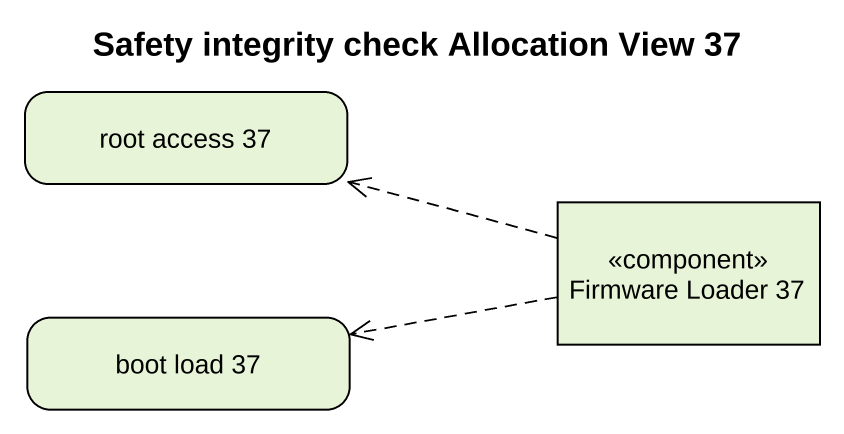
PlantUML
@startuml
title Safety integrity check Allocation View 37
hide empty description
state "root access 37" as root_access_37
state "Firmware Loader 37" as Firmware_Loader_37 <<component>>
state "boot load 37" as boot_load_37
Firmware_Loader_37 -left[dashed]-> root_access_37
Firmware_Loader_37 -left[dashed]-> boot_load_37
@enduml
